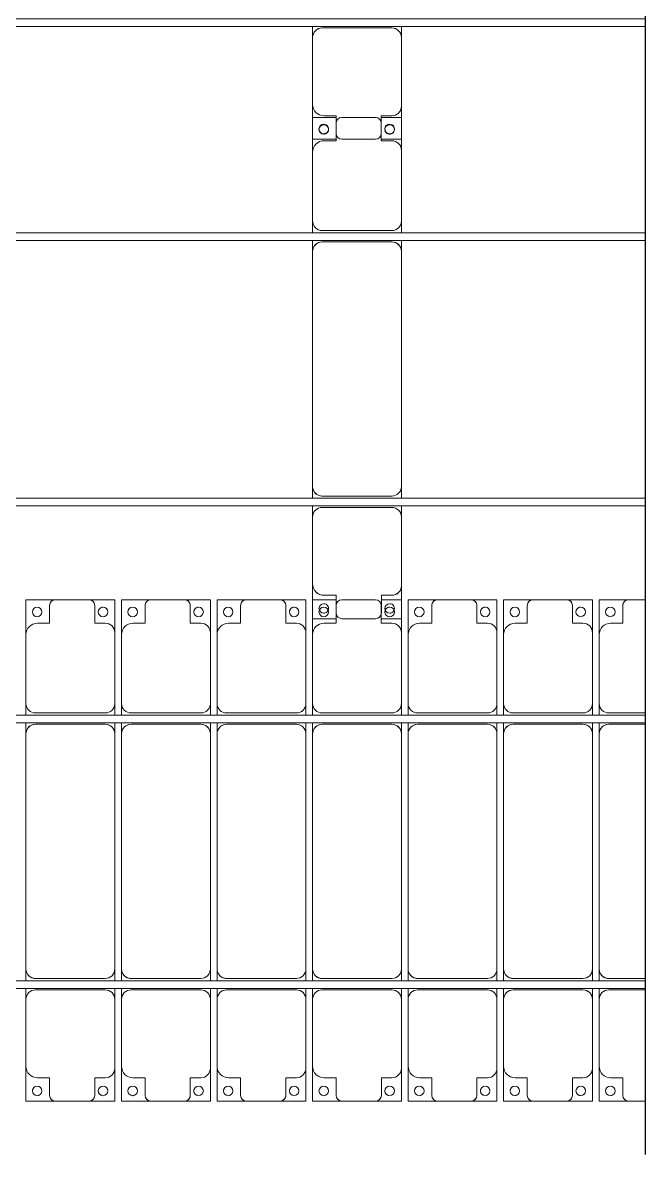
# Model space of a CAD drawing. Header units: millimetres. Extents: x -496478 to -186190, y -204059 to -87354.
# Drawn here: x -388491 to -385232, y -170997 to -165073 of the extents above; entities that cross this region are included whole.
import ezdxf

# ---------------------------------------------------------------- set-up
doc = ezdxf.new("R2010")
doc.units = ezdxf.units.MM
for name, color, linetype, lineweight in [('A-DETL-MBND', 5, 'Continuous', 9), ('A-GENM', 13, 'Continuous', 9), ('S-BEAM', 12, 'Continuous', 9)]:
    doc.layers.add(name, color=color, linetype=linetype, lineweight=lineweight)

# ---------------------------------------------------------------- blocks, each defined once
blk = doc.blocks.new('Dải phao đi lại kèm đỡ invester - DẢI PHAO ĐI LẠI-18893-BỐ TRÍ KHUNG KẾT CẤU BÈ PIN 01')
at = {"layer": 'A-DETL-MBND', "color": 8}
for p, q in [((50258.4, 1312.2), (50411.8, 1312.2)), ((50258.4, 1129.7), (50258.4, 1312.2)), ((50411.8, 1312.2), (50258.4, 1312.2)), ((50588.2, 1312.2), (50411.8, 1312.2)), ((50588.2, 1312.2), (50723.4, 1312.2)), ((50723.4, 1312.2), (50588.2, 1312.2)), ((50723.4, 1312.2), (50723.4, 1139.7)), ((50758.4, 1312.2), (50911.8, 1312.2)), ((50758.4, 1129.7), (50758.4, 1312.2)), ((50911.8, 1312.2), (50758.4, 1312.2)), ((51088.2, 1312.2), (50911.8, 1312.2)), ((51088.2, 1312.2), (51223.4, 1312.2)), ((51223.4, 1312.2), (51088.2, 1312.2)), ((51223.4, 1312.2), (51223.4, 1139.7)), ((51258.4, 1312.2), (51411.8, 1312.2)), ((51258.4, 1129.7), (51258.4, 1312.2)), ((51411.8, 1312.2), (51258.4, 1312.2)), ((51588.2, 1312.2), (51411.8, 1312.2)), ((51588.2, 1312.2), (51723.4, 1312.2)), ((51723.4, 1312.2), (51588.2, 1312.2)), ((51723.4, 1312.2), (51723.4, 1139.7)), ((51758.4, 1312.2), (51881.8, 1312.2)), ((51758.4, 1129.7), (51758.4, 1312.2)), ((52088.2, 1312.2), (51911.8, 1312.2)), ((52118.2, 1312.2), (52223.4, 1312.2)), ((52223.4, 1312.2), (52223.4, 1139.7)), ((52258.4, 1312.2), (52411.8, 1312.2)), ((52258.4, 1129.7), (52258.4, 1312.2)), ((52411.8, 1312.2), (52258.4, 1312.2)), ((52588.2, 1312.2), (52411.8, 1312.2)), ((52588.2, 1312.2), (52723.4, 1312.2)), ((52723.4, 1312.2), (52588.2, 1312.2)), ((52723.4, 1312.2), (52723.4, 1139.7)), ((52758.4, 1312.2), (52911.8, 1312.2)), ((52758.4, 1129.7), (52758.4, 1312.2)), ((52911.8, 1312.2), (52758.4, 1312.2)), ((53088.2, 1312.2), (52911.8, 1312.2)), ((53088.2, 1312.2), (53223.4, 1312.2)), ((53223.4, 1312.2), (53088.2, 1312.2)), ((53223.4, 1312.2), (53223.4, 1139.7)), ((53258.4, 1312.2), (53411.8, 1312.2)), ((53258.4, 1129.7), (53258.4, 1312.2)), ((53411.8, 1312.2), (53258.4, 1312.2)), ((53500, 1312.2), (53411.8, 1312.2)), ((50381.8, 1282.2), (50381.8, 1189.7)), ((50618.2, 1189.7), (50618.2, 1282.2)), ((50881.8, 1282.2), (50881.8, 1189.7)), ((51118.2, 1189.7), (51118.2, 1282.2)), ((51381.8, 1282.2), (51381.8, 1189.7)), ((51618.2, 1189.7), (51618.2, 1282.2)), ((51881.8, 1282.2), (51881.8, 1189.7)), ((52118.2, 1189.7), (52118.2, 1282.2)), ((52381.8, 1282.2), (52381.8, 1189.7)), ((52618.2, 1189.7), (52618.2, 1282.2)), ((52881.8, 1282.2), (52881.8, 1189.7)), ((53118.2, 1189.7), (53118.2, 1282.2)), ((53381.8, 1282.2), (53381.8, 1189.7)), ((50381.8, 1189.7), (50318.4, 1189.7)), ((50673.4, 1189.7), (50618.2, 1189.7)), ((50881.8, 1189.7), (50818.4, 1189.7)), ((51173.4, 1189.7), (51118.2, 1189.7)), ((51381.8, 1189.7), (51318.4, 1189.7)), ((51673.4, 1189.7), (51618.2, 1189.7)), ((51881.8, 1189.7), (51818.4, 1189.7)), ((52173.4, 1189.7), (52118.2, 1189.7)), ((52381.8, 1189.7), (52318.4, 1189.7)), ((52673.4, 1189.7), (52618.2, 1189.7)), ((52881.8, 1189.7), (52818.4, 1189.7)), ((53173.4, 1189.7), (53118.2, 1189.7)), ((53381.8, 1189.7), (53318.4, 1189.7)), ((50258.4, 1129.7), (50258.4, 769.7)), ((50723.4, 769.7), (50723.4, 1139.7)), ((50758.4, 1129.7), (50758.4, 769.7)), ((51223.4, 769.7), (51223.4, 1139.7)), ((51258.4, 1129.7), (51258.4, 769.7)), ((51723.4, 769.7), (51723.4, 1139.7)), ((51758.4, 1129.7), (51758.4, 769.7)), ((52223.4, 769.7), (52223.4, 1139.7)), ((52258.4, 1129.7), (52258.4, 769.7)), ((52723.4, 769.7), (52723.4, 1139.7)), ((52758.4, 1129.7), (52758.4, 769.7)), ((53223.4, 769.7), (53223.4, 1139.7)), ((53258.4, 1129.7), (53258.4, 769.7)), ((50258.4, 708), (50258.4, 769.7)), ((50308.4, 719.7), (50673.4, 719.7)), ((50723.4, 769.7), (50723.4, 708)), ((50758.4, 708), (50758.4, 769.7)), ((50808.4, 719.7), (51173.4, 719.7)), ((51223.4, 769.7), (51223.4, 708)), ((51258.4, 708), (51258.4, 769.7)), ((51308.4, 719.7), (51673.4, 719.7)), ((51723.4, 769.7), (51723.4, 708)), ((51758.4, 708), (51758.4, 769.7)), ((51808.4, 719.7), (52173.4, 719.7)), ((52223.4, 769.7), (52223.4, 708)), ((52258.4, 708), (52258.4, 769.7)), ((52308.4, 719.7), (52673.4, 719.7)), ((52723.4, 769.7), (52723.4, 708)), ((52758.4, 708), (52758.4, 769.7)), ((52808.4, 719.7), (53173.4, 719.7)), ((53223.4, 769.7), (53223.4, 708)), ((53258.4, 708), (53258.4, 769.7)), ((53308.4, 719.7), (53500, 719.7)), ((50258.4, 610.3), (50258.4, 668)), ((50673.4, 660.3), (50308.4, 660.3)), ((50723.4, 668), (50723.4, 610.3)), ((50758.4, 610.3), (50758.4, 668)), ((51173.4, 660.3), (50808.4, 660.3)), ((51223.4, 668), (51223.4, 610.3)), ((51258.4, 610.3), (51258.4, 668)), ((51673.4, 660.3), (51308.4, 660.3)), ((51723.4, 668), (51723.4, 610.3)), ((51758.4, 610.3), (51758.4, 668)), ((52173.4, 660.3), (51808.4, 660.3)), ((52223.4, 668), (52223.4, 610.3)), ((52258.4, 610.3), (52258.4, 668)), ((52673.4, 660.3), (52308.4, 660.3)), ((52723.4, 668), (52723.4, 610.3)), ((52758.4, 610.3), (52758.4, 668)), ((53173.4, 660.3), (52808.4, 660.3)), ((53223.4, 668), (53223.4, 610.3)), ((53258.4, 610.3), (53258.4, 668)), ((53500, 660.3), (53308.4, 660.3)), ((50258.4, 610.3), (50258.4, -620.3)), ((50723.4, -620.3), (50723.4, 610.3)), ((50758.4, 610.3), (50758.4, -620.3)), ((51223.4, -620.3), (51223.4, 610.3)), ((51258.4, 610.3), (51258.4, -620.3)), ((51723.4, -620.3), (51723.4, 610.3)), ((51758.4, 610.3), (51758.4, -620.3)), ((52223.4, -620.3), (52223.4, 610.3)), ((52258.4, 610.3), (52258.4, -620.3)), ((52723.4, -620.3), (52723.4, 610.3)), ((52758.4, 610.3), (52758.4, -620.3)), ((53223.4, -620.3), (53223.4, 610.3)), ((53258.4, 610.3), (53258.4, -620.3)), ((50258.4, -682), (50258.4, -620.3)), ((50723.4, -620.3), (50723.4, -682)), ((50758.4, -682), (50758.4, -620.3)), ((51223.4, -620.3), (51223.4, -682)), ((51258.4, -682), (51258.4, -620.3)), ((51723.4, -620.3), (51723.4, -682)), ((51758.4, -682), (51758.4, -620.3)), ((52223.4, -620.3), (52223.4, -682)), ((52258.4, -682), (52258.4, -620.3)), ((52723.4, -620.3), (52723.4, -682)), ((52758.4, -682), (52758.4, -620.3)), ((53223.4, -620.3), (53223.4, -682)), ((53258.4, -682), (53258.4, -620.3)), ((50308.4, -670.3), (50673.4, -670.3)), ((50808.4, -670.3), (51173.4, -670.3)), ((51308.4, -670.3), (51673.4, -670.3)), ((51808.4, -670.3), (52173.4, -670.3)), ((52308.4, -670.3), (52673.4, -670.3)), ((52808.4, -670.3), (53173.4, -670.3)), ((53308.4, -670.3), (53500, -670.3)), ((50258.4, -779.7), (50258.4, -722)), ((50673.4, -729.7), (50308.4, -729.7)), ((50723.4, -722), (50723.4, -779.7)), ((50758.4, -779.7), (50758.4, -722)), ((51173.4, -729.7), (50808.4, -729.7)), ((51223.4, -722), (51223.4, -779.7)), ((51258.4, -779.7), (51258.4, -722)), ((51673.4, -729.7), (51308.4, -729.7)), ((51723.4, -722), (51723.4, -779.7)), ((51758.4, -779.7), (51758.4, -722)), ((52173.4, -729.7), (51808.4, -729.7)), ((52223.4, -722), (52223.4, -779.7)), ((52258.4, -779.7), (52258.4, -722)), ((52673.4, -729.7), (52308.4, -729.7)), ((52723.4, -722), (52723.4, -779.7)), ((52758.4, -779.7), (52758.4, -722)), ((53173.4, -729.7), (52808.4, -729.7)), ((53223.4, -722), (53223.4, -779.7)), ((53258.4, -779.7), (53258.4, -722)), ((53500, -729.7), (53308.4, -729.7)), ((50258.4, -779.7), (50258.4, -1129.7)), ((50723.4, -1139.7), (50723.4, -779.7)), ((50758.4, -779.7), (50758.4, -1129.7)), ((51223.4, -1139.7), (51223.4, -779.7)), ((51258.4, -779.7), (51258.4, -1129.7)), ((51723.4, -1139.7), (51723.4, -779.7)), ((51758.4, -779.7), (51758.4, -1129.7)), ((52223.4, -1139.7), (52223.4, -779.7)), ((52258.4, -779.7), (52258.4, -1129.7)), ((52723.4, -1139.7), (52723.4, -779.7)), ((52758.4, -779.7), (52758.4, -1129.7)), ((53223.4, -1139.7), (53223.4, -779.7)), ((53258.4, -779.7), (53258.4, -1129.7)), ((50258.4, -1312.2), (50258.4, -1129.7)), ((50723.4, -1139.7), (50723.4, -1312.2)), ((50758.4, -1312.2), (50758.4, -1129.7)), ((51223.4, -1139.7), (51223.4, -1312.2)), ((51258.4, -1312.2), (51258.4, -1129.7)), ((51723.4, -1139.7), (51723.4, -1312.2)), ((51758.4, -1312.2), (51758.4, -1129.7)), ((52223.4, -1139.7), (52223.4, -1312.2)), ((52258.4, -1312.2), (52258.4, -1129.7)), ((52723.4, -1139.7), (52723.4, -1312.2)), ((52758.4, -1312.2), (52758.4, -1129.7)), ((53223.4, -1139.7), (53223.4, -1312.2)), ((53258.4, -1312.2), (53258.4, -1129.7)), ((50318.4, -1189.7), (50381.8, -1189.7)), ((50381.8, -1189.7), (50381.8, -1282.2)), ((50618.2, -1282.2), (50618.2, -1189.7)), ((50618.2, -1189.7), (50673.4, -1189.7)), ((50818.4, -1189.7), (50881.8, -1189.7)), ((50881.8, -1189.7), (50881.8, -1282.2)), ((51118.2, -1282.2), (51118.2, -1189.7)), ((51118.2, -1189.7), (51173.4, -1189.7)), ((51318.4, -1189.7), (51381.8, -1189.7)), ((51381.8, -1189.7), (51381.8, -1282.2)), ((51618.2, -1282.2), (51618.2, -1189.7)), ((51618.2, -1189.7), (51673.4, -1189.7)), ((51818.4, -1189.7), (51881.8, -1189.7)), ((51881.8, -1189.7), (51881.8, -1282.2)), ((52118.2, -1282.2), (52118.2, -1189.7)), ((52118.2, -1189.7), (52173.4, -1189.7)), ((52318.4, -1189.7), (52381.8, -1189.7)), ((52381.8, -1189.7), (52381.8, -1282.2)), ((52618.2, -1282.2), (52618.2, -1189.7)), ((52618.2, -1189.7), (52673.4, -1189.7)), ((52818.4, -1189.7), (52881.8, -1189.7)), ((52881.8, -1189.7), (52881.8, -1282.2)), ((53118.2, -1282.2), (53118.2, -1189.7)), ((53118.2, -1189.7), (53173.4, -1189.7)), ((53318.4, -1189.7), (53381.8, -1189.7)), ((53381.8, -1189.7), (53381.8, -1282.2)), ((50411.8, -1312.2), (50258.4, -1312.2)), ((50258.4, -1312.2), (50411.8, -1312.2)), ((50411.8, -1312.2), (50588.2, -1312.2)), ((50723.4, -1312.2), (50588.2, -1312.2)), ((50588.2, -1312.2), (50723.4, -1312.2)), ((50911.8, -1312.2), (50758.4, -1312.2)), ((50758.4, -1312.2), (50911.8, -1312.2)), ((50911.8, -1312.2), (51088.2, -1312.2)), ((51223.4, -1312.2), (51088.2, -1312.2)), ((51088.2, -1312.2), (51223.4, -1312.2)), ((51411.8, -1312.2), (51258.4, -1312.2)), ((51258.4, -1312.2), (51411.8, -1312.2)), ((51411.8, -1312.2), (51588.2, -1312.2)), ((51723.4, -1312.2), (51588.2, -1312.2)), ((51588.2, -1312.2), (51723.4, -1312.2)), ((51911.8, -1312.2), (51758.4, -1312.2)), ((51758.4, -1312.2), (51911.8, -1312.2)), ((51911.8, -1312.2), (52088.2, -1312.2)), ((52223.4, -1312.2), (52088.2, -1312.2)), ((52088.2, -1312.2), (52223.4, -1312.2)), ((52411.8, -1312.2), (52258.4, -1312.2)), ((52258.4, -1312.2), (52411.8, -1312.2)), ((52411.8, -1312.2), (52588.2, -1312.2)), ((52723.4, -1312.2), (52588.2, -1312.2)), ((52588.2, -1312.2), (52723.4, -1312.2)), ((52911.8, -1312.2), (52758.4, -1312.2)), ((52758.4, -1312.2), (52911.8, -1312.2)), ((52911.8, -1312.2), (53088.2, -1312.2)), ((53223.4, -1312.2), (53088.2, -1312.2)), ((53088.2, -1312.2), (53223.4, -1312.2)), ((53411.8, -1312.2), (53258.4, -1312.2)), ((53258.4, -1312.2), (53411.8, -1312.2)), ((53411.8, -1312.2), (53500, -1312.2))]:
    blk.add_line(p, q, dxfattribs=at)
for centre, radius, start, end in [((50411.8, 1282.2), 30, 90, 180), ((50411.8, 1282.2), 30, 90, 165), ((50411.8, 1282.2), 30, 90, 105), ((50411.8, 1282.2), 30, 90, 105), ((50588.2, 1282.2), 30, 360, 90), ((50588.2, 1282.2), 30, 75, 90), ((50588.2, 1282.2), 30, 15, 90), ((50588.2, 1282.2), 30, 75, 90), ((50911.8, 1282.2), 30, 90, 180), ((50911.8, 1282.2), 30, 90, 165), ((50911.8, 1282.2), 30, 90, 105), ((50911.8, 1282.2), 30, 90, 105), ((51088.2, 1282.2), 30, 0, 90), ((51088.2, 1282.2), 30, 75, 90), ((51088.2, 1282.2), 30, 15, 90), ((51088.2, 1282.2), 30, 75, 90), ((51411.8, 1282.2), 30, 90, 180), ((51411.8, 1282.2), 30, 90, 165), ((51411.8, 1282.2), 30, 90, 105), ((51411.8, 1282.2), 30, 90, 105), ((51588.2, 1282.2), 30, 360, 90), ((51588.2, 1282.2), 30, 75, 90), ((51588.2, 1282.2), 30, 15, 90), ((51588.2, 1282.2), 30, 75, 90), ((51911.8, 1282.2), 30, 90, 180), ((52088.2, 1282.2), 30, 0, 90), ((52411.8, 1282.2), 30, 90, 180), ((52411.8, 1282.2), 30, 90, 165), ((52411.8, 1282.2), 30, 90, 105), ((52411.8, 1282.2), 30, 90, 105), ((52588.2, 1282.2), 30, 360, 90), ((52588.2, 1282.2), 30, 75, 90), ((52588.2, 1282.2), 30, 15, 90), ((52588.2, 1282.2), 30, 75, 90), ((52911.8, 1282.2), 30, 90, 180), ((52911.8, 1282.2), 30, 90, 165), ((52911.8, 1282.2), 30, 90, 105), ((52911.8, 1282.2), 30, 90, 105), ((53088.2, 1282.2), 30, 0, 90), ((53088.2, 1282.2), 30, 75, 90), ((53088.2, 1282.2), 30, 15, 90), ((53088.2, 1282.2), 30, 75, 90), ((53411.8, 1282.2), 30, 90, 180), ((53411.8, 1282.2), 30, 90, 165), ((53411.8, 1282.2), 30, 90, 105), ((53411.8, 1282.2), 30, 90, 105), ((50316.8, 1248.6), 25, 90, 270), ((50316.8, 1248.6), 25, 270, 90), ((50661.8, 1248.6), 25, 90, 270), ((50661.8, 1248.6), 25, 150, 180), ((50661.8, 1248.6), 25, 120, 135), ((50661.8, 1248.6), 25, 90, 105), ((50661.8, 1248.6), 25, 270, 90), ((50816.8, 1248.6), 25, 90, 270), ((50816.8, 1248.6), 25, 270, 90), ((51161.8, 1248.6), 25, 90, 270), ((51161.8, 1248.6), 25, 150, 180), ((51161.8, 1248.6), 25, 120, 135), ((51161.8, 1248.6), 25, 90, 105), ((51161.8, 1248.6), 25, 270, 90), ((51316.8, 1248.6), 25, 90, 270), ((51316.8, 1248.6), 25, 270, 90), ((51661.8, 1248.6), 25, 90, 270), ((51661.8, 1248.6), 25, 150, 180), ((51661.8, 1248.6), 25, 120, 135), ((51661.8, 1248.6), 25, 90, 105), ((51661.8, 1248.6), 25, 270, 90), ((51816.8, 1248.6), 25, 90, 270), ((51816.8, 1248.6), 25, 270, 90), ((52161.8, 1248.6), 25, 90, 270), ((52161.8, 1248.6), 25, 150, 180), ((52161.8, 1248.6), 25, 120, 135), ((52161.8, 1248.6), 25, 90, 105), ((52161.8, 1248.6), 25, 270, 90), ((52316.8, 1248.6), 25, 90, 270), ((52316.8, 1248.6), 25, 270, 90), ((52661.8, 1248.6), 25, 90, 270), ((52661.8, 1248.6), 25, 150, 180), ((52661.8, 1248.6), 25, 120, 135), ((52661.8, 1248.6), 25, 90, 105), ((52661.8, 1248.6), 25, 270, 90), ((52816.8, 1248.6), 25, 90, 270), ((52816.8, 1248.6), 25, 270, 90), ((53161.8, 1248.6), 25, 90, 270), ((53161.8, 1248.6), 25, 150, 180), ((53161.8, 1248.6), 25, 120, 135), ((53161.8, 1248.6), 25, 90, 105), ((53161.8, 1248.6), 25, 270, 90), ((53316.8, 1248.6), 25, 90, 270), ((53316.8, 1248.6), 25, 270, 90), ((50318.4, 1129.7), 60, 90, 180), ((50318.4, 1129.7), 60, 90, 135), ((50673.4, 1139.7), 50, 0, 90), ((50673.4, 1139.7), 50, 45, 90), ((50818.4, 1129.7), 60, 90, 180), ((50818.4, 1129.7), 60, 90, 135), ((51173.4, 1139.7), 50, 360, 90), ((51173.4, 1139.7), 50, 45, 90), ((51318.4, 1129.7), 60, 90, 180), ((51318.4, 1129.7), 60, 90, 135), ((51673.4, 1139.7), 50, 360, 90), ((51673.4, 1139.7), 50, 45, 90), ((51818.4, 1129.7), 60, 90, 180), ((51818.4, 1129.7), 60, 90, 135), ((52173.4, 1139.7), 50, 0, 90), ((52173.4, 1139.7), 50, 45, 90), ((52318.4, 1129.7), 60, 90, 180), ((52318.4, 1129.7), 60, 90, 135), ((52673.4, 1139.7), 50, 360, 90), ((52673.4, 1139.7), 50, 45, 90), ((52818.4, 1129.7), 60, 90, 180), ((52818.4, 1129.7), 60, 90, 135), ((53173.4, 1139.7), 50, 360, 90), ((53173.4, 1139.7), 50, 45, 90), ((53318.4, 1129.7), 60, 90, 180), ((53318.4, 1129.7), 60, 90, 135), ((50308.4, 769.7), 50, 180, 270), ((50308.4, 769.7), 50, 225, 270), ((50673.4, 769.7), 50, 270, 360), ((50673.4, 769.7), 50, 270, 315), ((50808.4, 769.7), 50, 180, 270), ((50808.4, 769.7), 50, 225, 270), ((51173.4, 769.7), 50, 270, 360), ((51173.4, 769.7), 50, 270, 315), ((51308.4, 769.7), 50, 180, 270), ((51308.4, 769.7), 50, 225, 270), ((51673.4, 769.7), 50, 270, 360), ((51673.4, 769.7), 50, 270, 315), ((51808.4, 769.7), 50, 180, 270), ((51808.4, 769.7), 50, 225, 270), ((52173.4, 769.7), 50, 270, 0), ((52173.4, 769.7), 50, 270, 315), ((52308.4, 769.7), 50, 180, 270), ((52308.4, 769.7), 50, 225, 270), ((52673.4, 769.7), 50, 270, 360), ((52673.4, 769.7), 50, 270, 315), ((52808.4, 769.7), 50, 180, 270), ((52808.4, 769.7), 50, 225, 270), ((53173.4, 769.7), 50, 270, 360), ((53173.4, 769.7), 50, 270, 315), ((53308.4, 769.7), 50, 180, 270), ((53308.4, 769.7), 50, 225, 270), ((50308.4, 610.3), 50, 90, 180), ((50308.4, 610.3), 50, 105, 180), ((50673.4, 610.3), 50, 0, 90), ((50673.4, 610.3), 50, 15, 90), ((50808.4, 610.3), 50, 90, 180), ((50808.4, 610.3), 50, 105, 180), ((51173.4, 610.3), 50, 0, 90), ((51173.4, 610.3), 50, 15, 90), ((51308.4, 610.3), 50, 90, 180), ((51308.4, 610.3), 50, 105, 180), ((51673.4, 610.3), 50, 0, 90), ((51673.4, 610.3), 50, 15, 90), ((51808.4, 610.3), 50, 90, 180), ((51808.4, 610.3), 50, 105, 180), ((52173.4, 610.3), 50, 360, 90), ((52173.4, 610.3), 50, 15, 90), ((52308.4, 610.3), 50, 90, 180), ((52308.4, 610.3), 50, 105, 180), ((52673.4, 610.3), 50, 360, 90), ((52673.4, 610.3), 50, 15, 90), ((52808.4, 610.3), 50, 90, 180), ((52808.4, 610.3), 50, 105, 180), ((53173.4, 610.3), 50, 360, 90), ((53173.4, 610.3), 50, 15, 90), ((53308.4, 610.3), 50, 90, 180), ((53308.4, 610.3), 50, 105, 180), ((50308.4, -620.3), 50, 180, 270), ((50308.4, -620.3), 50, 195, 270), ((50673.4, -620.3), 50, 270, 0), ((50673.4, -620.3), 50, 270, 0), ((50808.4, -620.3), 50, 180, 270), ((50808.4, -620.3), 50, 195, 270), ((51173.4, -620.3), 50, 270, 0), ((51173.4, -620.3), 50, 270, 0), ((51308.4, -620.3), 50, 180, 270), ((51308.4, -620.3), 50, 195, 270), ((51673.4, -620.3), 50, 270, 0), ((51673.4, -620.3), 50, 270, 0), ((51808.4, -620.3), 50, 180, 270), ((51808.4, -620.3), 50, 195, 270), ((52173.4, -620.3), 50, 270, 360), ((52173.4, -620.3), 50, 270, 360), ((52308.4, -620.3), 50, 180, 270), ((52308.4, -620.3), 50, 195, 270), ((52673.4, -620.3), 50, 270, 0), ((52673.4, -620.3), 50, 270, 0), ((52808.4, -620.3), 50, 180, 270), ((52808.4, -620.3), 50, 195, 270), ((53173.4, -620.3), 50, 270, 0), ((53173.4, -620.3), 50, 270, 0), ((53308.4, -620.3), 50, 180, 270), ((53308.4, -620.3), 50, 195, 270), ((50308.4, -779.7), 50, 90, 180), ((50308.4, -779.7), 50, 90, 135), ((50673.4, -779.7), 50, 0, 90), ((50673.4, -779.7), 50, 45, 90), ((50808.4, -779.7), 50, 90, 180), ((50808.4, -779.7), 50, 90, 135), ((51173.4, -779.7), 50, 360, 90), ((51173.4, -779.7), 50, 45, 90), ((51308.4, -779.7), 50, 90, 180), ((51308.4, -779.7), 50, 90, 135), ((51673.4, -779.7), 50, 0, 90), ((51673.4, -779.7), 50, 45, 90), ((51808.4, -779.7), 50, 90, 180), ((51808.4, -779.7), 50, 90, 135), ((52173.4, -779.7), 50, 0, 90), ((52173.4, -779.7), 50, 45, 90), ((52308.4, -779.7), 50, 90, 180), ((52308.4, -779.7), 50, 90, 135), ((52673.4, -779.7), 50, 0, 90), ((52673.4, -779.7), 50, 45, 90), ((52808.4, -779.7), 50, 90, 180), ((52808.4, -779.7), 50, 90, 135), ((53173.4, -779.7), 50, 0, 90), ((53173.4, -779.7), 50, 45, 90), ((53308.4, -779.7), 50, 90, 180), ((53308.4, -779.7), 50, 90, 135), ((50318.4, -1129.7), 60, 180, 270), ((50318.4, -1129.7), 60, 225, 270), ((50673.4, -1139.7), 50, 270, 0), ((50673.4, -1139.7), 50, 270, 315), ((50818.4, -1129.7), 60, 180, 270), ((50818.4, -1129.7), 60, 225, 270), ((51173.4, -1139.7), 50, 270, 0), ((51173.4, -1139.7), 50, 270, 315), ((51318.4, -1129.7), 60, 180, 270), ((51318.4, -1129.7), 60, 225, 270), ((51673.4, -1139.7), 50, 270, 0), ((51673.4, -1139.7), 50, 270, 315), ((51818.4, -1129.7), 60, 180, 270), ((51818.4, -1129.7), 60, 225, 270), ((52173.4, -1139.7), 50, 270, 0), ((52173.4, -1139.7), 50, 270, 315), ((52318.4, -1129.7), 60, 180, 270), ((52318.4, -1129.7), 60, 225, 270), ((52673.4, -1139.7), 50, 270, 0), ((52673.4, -1139.7), 50, 270, 315), ((52818.4, -1129.7), 60, 180, 270), ((52818.4, -1129.7), 60, 225, 270), ((53173.4, -1139.7), 50, 270, 0), ((53173.4, -1139.7), 50, 270, 315), ((53318.4, -1129.7), 60, 180, 270), ((53318.4, -1129.7), 60, 225, 270), ((50316.8, -1258.6), 25, 90, 270), ((50316.8, -1258.6), 25, 270, 90), ((50661.8, -1258.6), 25, 90, 270), ((50661.8, -1258.6), 25, 270, 90), ((50816.8, -1258.6), 25, 90, 270), ((50816.8, -1258.6), 25, 270, 90), ((51161.8, -1258.6), 25, 90, 270), ((51161.8, -1258.6), 25, 270, 90), ((51316.8, -1258.6), 25, 90, 270), ((51316.8, -1258.6), 25, 270, 90), ((51661.8, -1258.6), 25, 90, 270), ((51661.8, -1258.6), 25, 270, 90), ((51816.8, -1258.6), 25, 90, 270), ((51816.8, -1258.6), 25, 270, 90), ((52161.8, -1258.6), 25, 90, 270), ((52161.8, -1258.6), 25, 270, 90), ((52316.8, -1258.6), 25, 90, 270), ((52316.8, -1258.6), 25, 270, 90), ((52661.8, -1258.6), 25, 90, 270), ((52661.8, -1258.6), 25, 270, 90), ((52816.8, -1258.6), 25, 90, 270), ((52816.8, -1258.6), 25, 270, 90), ((53161.8, -1258.6), 25, 90, 270), ((53161.8, -1258.6), 25, 270, 90), ((53316.8, -1258.6), 25, 90, 270), ((53316.8, -1258.6), 25, 270, 90), ((50316.8, -1258.6), 25, 165, 180), ((50316.8, -1258.6), 25, 270, 285), ((50411.8, -1282.2), 30, 180, 270), ((50411.8, -1282.2), 30, 195, 270), ((50588.2, -1282.2), 30, 270, 360), ((50588.2, -1282.2), 30, 270, 345), ((50588.2, -1282.2), 30, 315, 330), ((50588.2, -1282.2), 30, 315, 330), ((50661.8, -1258.6), 25, 165, 270), ((50661.8, -1258.6), 25, 360, 15), ((50816.8, -1258.6), 25, 165, 180), ((50816.8, -1258.6), 25, 270, 285), ((50911.8, -1282.2), 30, 180, 270), ((50911.8, -1282.2), 30, 195, 270), ((51088.2, -1282.2), 30, 270, 0), ((51088.2, -1282.2), 30, 270, 345), ((51088.2, -1282.2), 30, 315, 330), ((51088.2, -1282.2), 30, 315, 330), ((51161.8, -1258.6), 25, 165, 270), ((51161.8, -1258.6), 25, 360, 15), ((51316.8, -1258.6), 25, 165, 180), ((51316.8, -1258.6), 25, 270, 285), ((51411.8, -1282.2), 30, 180, 270), ((51411.8, -1282.2), 30, 195, 270), ((51588.2, -1282.2), 30, 270, 0), ((51588.2, -1282.2), 30, 270, 345), ((51588.2, -1282.2), 30, 315, 330), ((51588.2, -1282.2), 30, 315, 330), ((51661.8, -1258.6), 25, 165, 270), ((51661.8, -1258.6), 25, 0, 15), ((51816.8, -1258.6), 25, 165, 180), ((51816.8, -1258.6), 25, 270, 285), ((51911.8, -1282.2), 30, 180, 270), ((51911.8, -1282.2), 30, 195, 270), ((52088.2, -1282.2), 30, 270, 360), ((52088.2, -1282.2), 30, 270, 345), ((52088.2, -1282.2), 30, 315, 330), ((52088.2, -1282.2), 30, 315, 330), ((52161.8, -1258.6), 25, 165, 270), ((52161.8, -1258.6), 25, 360, 15), ((52316.8, -1258.6), 25, 165, 180), ((52316.8, -1258.6), 25, 270, 285), ((52411.8, -1282.2), 30, 180, 270), ((52411.8, -1282.2), 30, 195, 270), ((52588.2, -1282.2), 30, 270, 360), ((52588.2, -1282.2), 30, 270, 345), ((52588.2, -1282.2), 30, 315, 330), ((52588.2, -1282.2), 30, 315, 330), ((52661.8, -1258.6), 25, 165, 270), ((52661.8, -1258.6), 25, 0, 15), ((52816.8, -1258.6), 25, 165, 180), ((52816.8, -1258.6), 25, 270, 285), ((52911.8, -1282.2), 30, 180, 270), ((52911.8, -1282.2), 30, 195, 270), ((53088.2, -1282.2), 30, 270, 0), ((53088.2, -1282.2), 30, 270, 345), ((53088.2, -1282.2), 30, 315, 330), ((53088.2, -1282.2), 30, 315, 330), ((53161.8, -1258.6), 25, 165, 270), ((53161.8, -1258.6), 25, 0, 15), ((53316.8, -1258.6), 25, 165, 180), ((53316.8, -1258.6), 25, 270, 285), ((53411.8, -1282.2), 30, 180, 270), ((53411.8, -1282.2), 30, 195, 270), ((50411.8, -1282.2), 30, 255, 270), ((50411.8, -1282.2), 30, 255, 270), ((50588.2, -1282.2), 30, 270, 285), ((50588.2, -1282.2), 30, 270, 285), ((50911.8, -1282.2), 30, 255, 270), ((50911.8, -1282.2), 30, 255, 270), ((51088.2, -1282.2), 30, 270, 285), ((51088.2, -1282.2), 30, 270, 285), ((51411.8, -1282.2), 30, 255, 270), ((51411.8, -1282.2), 30, 255, 270), ((51588.2, -1282.2), 30, 270, 285), ((51588.2, -1282.2), 30, 270, 285), ((51911.8, -1282.2), 30, 255, 270), ((51911.8, -1282.2), 30, 255, 270), ((52088.2, -1282.2), 30, 270, 285), ((52088.2, -1282.2), 30, 270, 285), ((52411.8, -1282.2), 30, 255, 270), ((52411.8, -1282.2), 30, 255, 270), ((52588.2, -1282.2), 30, 270, 285), ((52588.2, -1282.2), 30, 270, 285), ((52911.8, -1282.2), 30, 255, 270), ((52911.8, -1282.2), 30, 255, 270), ((53088.2, -1282.2), 30, 270, 285), ((53088.2, -1282.2), 30, 270, 285), ((53411.8, -1282.2), 30, 255, 270), ((53411.8, -1282.2), 30, 255, 270)]:
    blk.add_arc(centre, radius, start, end, dxfattribs=at)
blk = doc.blocks.new('Dai phao do pin - DẢI PHAO ĐỠ PIN-V27-BỐ TRÍ KHUNG KẾT CẤU BÈ PIN 01')
at = {"layer": 'A-DETL-MBND', "color": 8}
for p, q in [((-1312.2, 241.6), (-1129.7, 241.6)), ((-1312.2, 118.2), (-1312.2, 241.6)), ((-779.7, 241.6), (-1129.7, 241.6)), ((-779.7, 241.6), (-722, 241.6)), ((-682, 241.6), (-620.3, 241.6)), ((610.3, 241.6), (-620.3, 241.6)), ((610.3, 241.6), (668, 241.6)), ((708, 241.6), (769.7, 241.6)), ((1129.7, 241.6), (769.7, 241.6)), ((1129.7, 241.6), (1312.2, 241.6)), ((1197.8, 241.6), (1380.3, 241.6)), ((1197.8, 118.2), (1197.8, 241.6)), ((1312.2, 241.6), (1312.2, 118.2)), ((1730.3, 241.6), (1380.3, 241.6)), ((1730.3, 241.6), (1788, 241.6)), ((-1189.7, 181.6), (-1189.7, 118.2)), ((-729.7, -173.4), (-729.7, 191.6)), ((-670.3, 191.6), (-670.3, -173.4)), ((660.3, -173.4), (660.3, 191.6)), ((719.7, 191.6), (719.7, -173.4)), ((1189.7, 118.2), (1189.7, 181.6)), ((1320.3, 181.6), (1320.3, 118.2)), ((1780.3, -173.4), (1780.3, 191.6)), ((-1312.2, 88.2), (-1312.2, -88.2)), ((-1189.7, 118.2), (-1282.2, 118.2)), ((1282.2, 118.2), (1189.7, 118.2)), ((1197.8, 88.2), (1197.8, -88.2)), ((1320.3, 118.2), (1227.8, 118.2)), ((1312.2, -88.2), (1312.2, 88.2)), ((-1312.2, -223.4), (-1312.2, -118.2)), ((-1282.2, -118.2), (-1189.7, -118.2)), ((-1189.7, -118.2), (-1189.7, -173.4)), ((1189.7, -173.4), (1189.7, -118.2)), ((1189.7, -118.2), (1282.2, -118.2)), ((1197.8, -223.4), (1197.8, -118.2)), ((1227.8, -118.2), (1320.3, -118.2)), ((1312.2, -118.2), (1312.2, -223.4)), ((1320.3, -118.2), (1320.3, -173.4)), ((-1139.7, -223.4), (-1312.2, -223.4)), ((-1139.7, -223.4), (-779.7, -223.4)), ((-722, -223.4), (-779.7, -223.4)), ((-620.3, -223.4), (-682, -223.4)), ((-620.3, -223.4), (610.3, -223.4)), ((668, -223.4), (610.3, -223.4)), ((769.7, -223.4), (708, -223.4)), ((769.7, -223.4), (1139.7, -223.4)), ((1312.2, -223.4), (1139.7, -223.4)), ((1370.3, -223.4), (1197.8, -223.4)), ((1370.3, -223.4), (1730.3, -223.4)), ((1788, -223.4), (1730.3, -223.4))]:
    blk.add_line(p, q, dxfattribs=at)
for centre, radius, start, end in [((-1129.7, 181.6), 60, 90, 180), ((-779.7, 191.6), 50, 360, 90), ((-620.3, 191.6), 50, 90, 180), ((-620.3, 191.6), 50, 105, 180), ((610.3, 191.6), 50, 360, 90), ((610.3, 191.6), 50, 15, 90), ((769.7, 191.6), 50, 90, 180), ((1129.7, 181.6), 60, 360, 90), ((1380.3, 181.6), 60, 90, 180), ((1730.3, 191.6), 50, 360, 90), ((-1258.6, 183.2), 25, 0, 180), ((-1258.6, 183.2), 25, 180, 0), ((-1258.6, 183.2), 25, 180, 195), ((-1129.7, 181.6), 60, 135, 180), ((-779.7, 191.6), 50, 360, 45), ((769.7, 191.6), 50, 135, 180), ((1129.7, 181.6), 60, 360, 45), ((1248.6, 183.2), 25, 0, 180), ((1248.6, 183.2), 25, 180, 0), ((1251.4, 183.2), 25, 0, 180), ((1251.4, 183.2), 25, 180, 0), ((1251.4, 183.2), 25, 180, 195), ((1380.3, 181.6), 60, 135, 180), ((1730.3, 191.6), 50, 360, 45), ((-1282.2, 88.2), 30, 90, 180), ((1227.8, 88.2), 30, 90, 180), ((1282.2, 88.2), 30, 360, 90), ((-1282.2, -88.2), 30, 180, 270), ((1227.8, -88.2), 30, 180, 270), ((1282.2, -88.2), 30, 270, 360), ((-1258.6, -161.8), 25, 0, 180), ((-1258.6, -161.8), 25, 105, 180), ((-1258.6, -161.8), 25, 180, 0), ((-1139.7, -173.4), 50, 180, 270), ((-1139.7, -173.4), 50, 180, 225), ((-779.7, -173.4), 50, 270, 360), ((-779.7, -173.4), 50, 315, 360), ((-620.3, -173.4), 50, 180, 270), ((-620.3, -173.4), 50, 180, 270), ((610.3, -173.4), 50, 270, 360), ((610.3, -173.4), 50, 285, 360), ((769.7, -173.4), 50, 180, 270), ((769.7, -173.4), 50, 180, 225), ((1139.7, -173.4), 50, 270, 360), ((1139.7, -173.4), 50, 315, 360), ((1248.6, -161.8), 25, 0, 180), ((1248.6, -161.8), 25, 180, 0), ((1251.4, -161.8), 25, 0, 180), ((1251.4, -161.8), 25, 120, 180), ((1251.4, -161.8), 25, 180, 0), ((1251.4, -161.8), 25, 75, 105), ((1248.6, -161.8), 25, 75, 90), ((1248.6, -161.8), 25, 30, 45), ((1248.6, -161.8), 25, 360, 15), ((1370.3, -173.4), 50, 180, 270), ((1370.3, -173.4), 50, 180, 225), ((1730.3, -173.4), 50, 270, 360), ((1730.3, -173.4), 50, 315, 360)]:
    blk.add_arc(centre, radius, start, end, dxfattribs=at)
blk = doc.blocks.new('Dầm C52 - Dầm C52-V86-BỐ TRÍ KHUNG KẾT CẤU BÈ PIN 01')
at = {"layer": 'S-BEAM', "color": 1}
for p, q in [((-4610.9, 20), (1349.1, 20)), ((1349.1, -20), (-4610.9, -20))]:
    blk.add_line(p, q, dxfattribs=at)
blk = doc.blocks.new('Dầm C52 - Hộp 40x60-24147-BỐ TRÍ KHUNG KẾT CẤU BÈ PIN 01')
at = {"layer": 'S-BEAM', "color": 3, "lineweight": 25}
blk.add_line((-37857.1, 20), (37857.1, 20), dxfattribs=at)
blk = doc.blocks.new('HOBANMONG_BEPIN 1_rvt-1-BỐ TRÍ KHUNG KẾT CẤU BÈ PIN 01')
at = {"layer": 'A-GENM', "lineweight": 9}
for name, p, rotation in [('Dai phao do pin - DẢI PHAO ĐỠ PIN-V27-BỐ TRÍ KHUNG KẾT CẤU BÈ PIN 01', (-386731.7, -166881), 90.00075860989342), ('Dải phao đi lại kèm đỡ invester - DẢI PHAO ĐI LẠI-18893-BỐ TRÍ KHUNG KẾT CẤU BÈ PIN 01', (-438731.7, -169407.1), 0.0007586099545854)]:
    blk.add_blockref(name, p, dxfattribs=dict(at, rotation=rotation))
at = {"layer": 'S-BEAM', "lineweight": 9}
for name, p, rotation in [('Dầm C52 - Hộp 40x60-24147-BỐ TRÍ KHUNG KẾT CẤU BÈ PIN 01', (-385212.2, -133140.2), 90.00075860989166), ('Dầm C52 - Dầm C52-V86-BỐ TRÍ KHUNG KẾT CẤU BÈ PIN 01', (-389842.6, -165073), 180.0007586094741), ('Dầm C52 - Dầm C52-V86-BỐ TRÍ KHUNG KẾT CẤU BÈ PIN 01', (-389842.6, -166193), 180.0007586094741), ('Dầm C52 - Dầm C52-V86-BỐ TRÍ KHUNG KẾT CẤU BÈ PIN 01', (-389842.6, -167583), 180.0007586094741), ('Dầm C52 - Dầm C52-V86-BỐ TRÍ KHUNG KẾT CẤU BÈ PIN 01', (-389842.6, -168718.4), 180.0007586094741), ('Dầm C52 - Dầm C52-V86-BỐ TRÍ KHUNG KẾT CẤU BÈ PIN 01', (-389842.5, -170108.4), 180.0007586094741)]:
    blk.add_blockref(name, p, dxfattribs=dict(at, rotation=rotation))

msp = doc.modelspace()

# ---------------------------------------------------------------- block references
at = {"lineweight": 5}
msp.add_blockref('HOBANMONG_BEPIN 1_rvt-1-BỐ TRÍ KHUNG KẾT CẤU BÈ PIN 01', (0, 0), dxfattribs=at)

doc.saveas('drawing.dxf')
